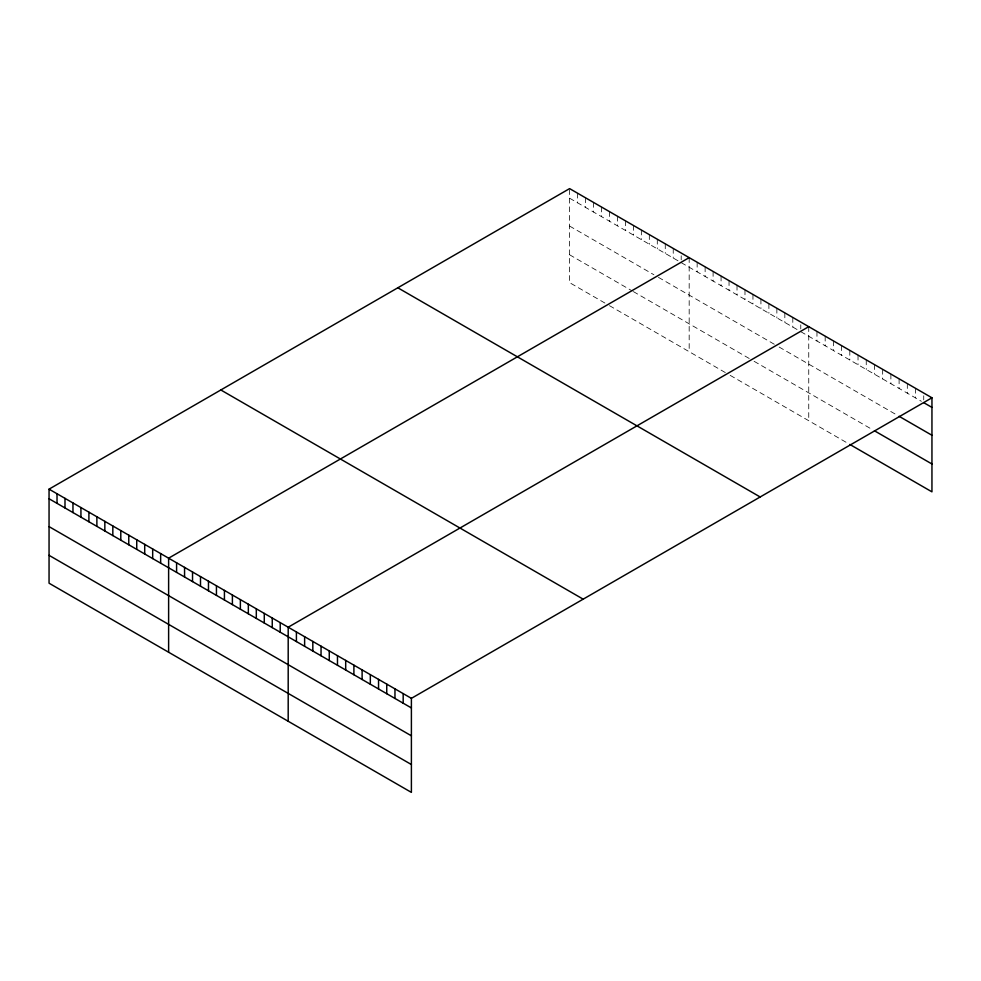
<?xml version="1.0" encoding="UTF-8"?>
<svg xmlns="http://www.w3.org/2000/svg" width="981" height="981" viewBox="0 0 981 981"><rect width="100%" height="100%" fill="white"/><g stroke="black" fill="none" stroke-linecap="round" stroke-linejoin="round"><path stroke-width="0.74" stroke-dasharray="4.91 3.68" d="M569.605 198.211L678.938 261.326M681.206 262.638L798.509 330.352M800.778 331.676L921.392 401.303M569.605 226.071L653.886 274.729M658.435 277.353L774.585 344.417M779.147 347.053L897.922 415.625M569.605 254.79L632.242 290.952M633.383 291.602L749.533 358.666M754.095 361.302L872.109 429.433M604.909 303.043L569.605 282.651L569.605 188.61M609.471 305.667L725.621 372.731M730.183 375.355L848.651 443.755M923.734 395.797L923.734 399.917M915.518 388.317L915.518 397.918M907.315 383.571L907.315 393.173M899.099 378.838L899.099 388.439M890.883 374.092L890.883 383.694M882.667 369.346L882.667 378.948M874.463 364.613L874.463 374.202M866.248 359.868L866.248 369.469M858.032 355.122L858.032 364.724M849.816 350.389L849.816 359.978M841.612 345.643L841.612 355.245M833.396 340.898L833.396 350.499M825.18 336.164L825.18 345.753M816.965 331.419L816.965 341.02M808.749 326.673L808.749 420.726M800.778 324.809L800.778 328.929M792.807 317.476L792.807 327.065M784.837 312.865L784.837 322.467M776.866 308.267L776.866 317.869M768.896 303.669L768.896 313.258M760.925 299.058L760.925 308.659M752.954 294.459L752.954 304.061M744.984 289.861L744.984 299.45M737.013 285.25L737.013 294.852M729.042 280.652L729.042 290.253M721.072 276.053L721.072 285.655M713.101 271.443L713.101 281.044M705.131 266.844L705.131 276.446M697.148 262.246L697.148 271.847M689.177 257.635L689.177 351.689M681.206 255.783L681.206 259.891M673.236 248.438L673.236 258.04M665.265 243.828L665.265 253.429M657.295 239.229L657.295 248.831M649.324 234.631L649.324 244.232M641.353 230.032L641.353 239.622M633.383 225.422L633.383 235.023M625.412 220.823L625.412 230.425M617.441 216.225L617.441 225.814M609.471 211.614L609.471 221.216M601.5 207.016L601.5 216.617M593.53 202.417L593.53 212.006M585.547 197.806L585.547 207.408M577.576 193.208L577.576 202.809"/><path stroke-width="1.47" d="M931.95 397.796L411.395 698.349L411.395 792.39L49.05 583.205L49.05 489.151L569.605 188.61L931.95 397.796L931.95 491.849L849.816 444.43M689.177 257.635L168.622 558.177L168.622 652.23M808.749 326.673L288.193 627.215L288.193 721.268M923.734 402.664L931.95 407.397M899.099 416.3L931.95 435.27M874.463 430.794L931.95 463.988M397.82 287.789L760.165 496.975M220.835 389.972L583.18 599.17M49.05 489.151L411.395 698.349M49.05 498.753L411.395 707.939M49.05 526.613L411.395 735.811M49.05 555.332L411.395 764.53M403.179 693.604L403.179 703.205M394.963 688.858L394.963 698.46M386.747 684.113L386.747 693.714M378.543 679.379L378.543 688.981M370.328 674.634L370.328 684.235M362.112 669.888L362.112 679.49M353.896 665.155L353.896 674.756M345.692 660.409L345.692 670.011M337.476 655.664L337.476 665.265M329.26 650.93L329.26 660.52M321.045 646.185L321.045 655.786M312.829 641.439L312.829 651.041M304.625 636.706L304.625 646.295M296.409 631.96L296.409 641.562M280.223 622.616L280.223 632.218M272.252 618.018L272.252 627.607M264.281 613.407L264.281 623.009M256.311 608.809L256.311 618.41M248.34 604.21L248.34 613.799M240.37 599.599L240.37 609.201M232.399 595.001L232.399 604.603M224.428 590.403L224.428 600.004M216.445 585.792L216.445 595.393M208.475 581.193L208.475 590.795M200.504 576.595L200.504 586.197M192.534 571.984L192.534 581.586M184.563 567.386L184.563 576.987M176.592 562.787L176.592 572.389M160.651 553.578L160.651 563.18M152.68 548.98L152.68 558.581M144.71 544.381L144.71 553.971M136.739 539.771L136.739 549.372M128.769 535.172L128.769 544.774M120.798 530.574L120.798 540.163M112.827 525.963L112.827 535.565M104.844 521.365L104.844 530.966M96.874 516.766L96.874 526.356M88.903 512.156L88.903 521.757M80.933 507.557L80.933 517.159M72.962 502.959L72.962 512.56M64.991 498.348L64.991 507.95M57.021 493.75L57.021 503.351"/></g></svg>
